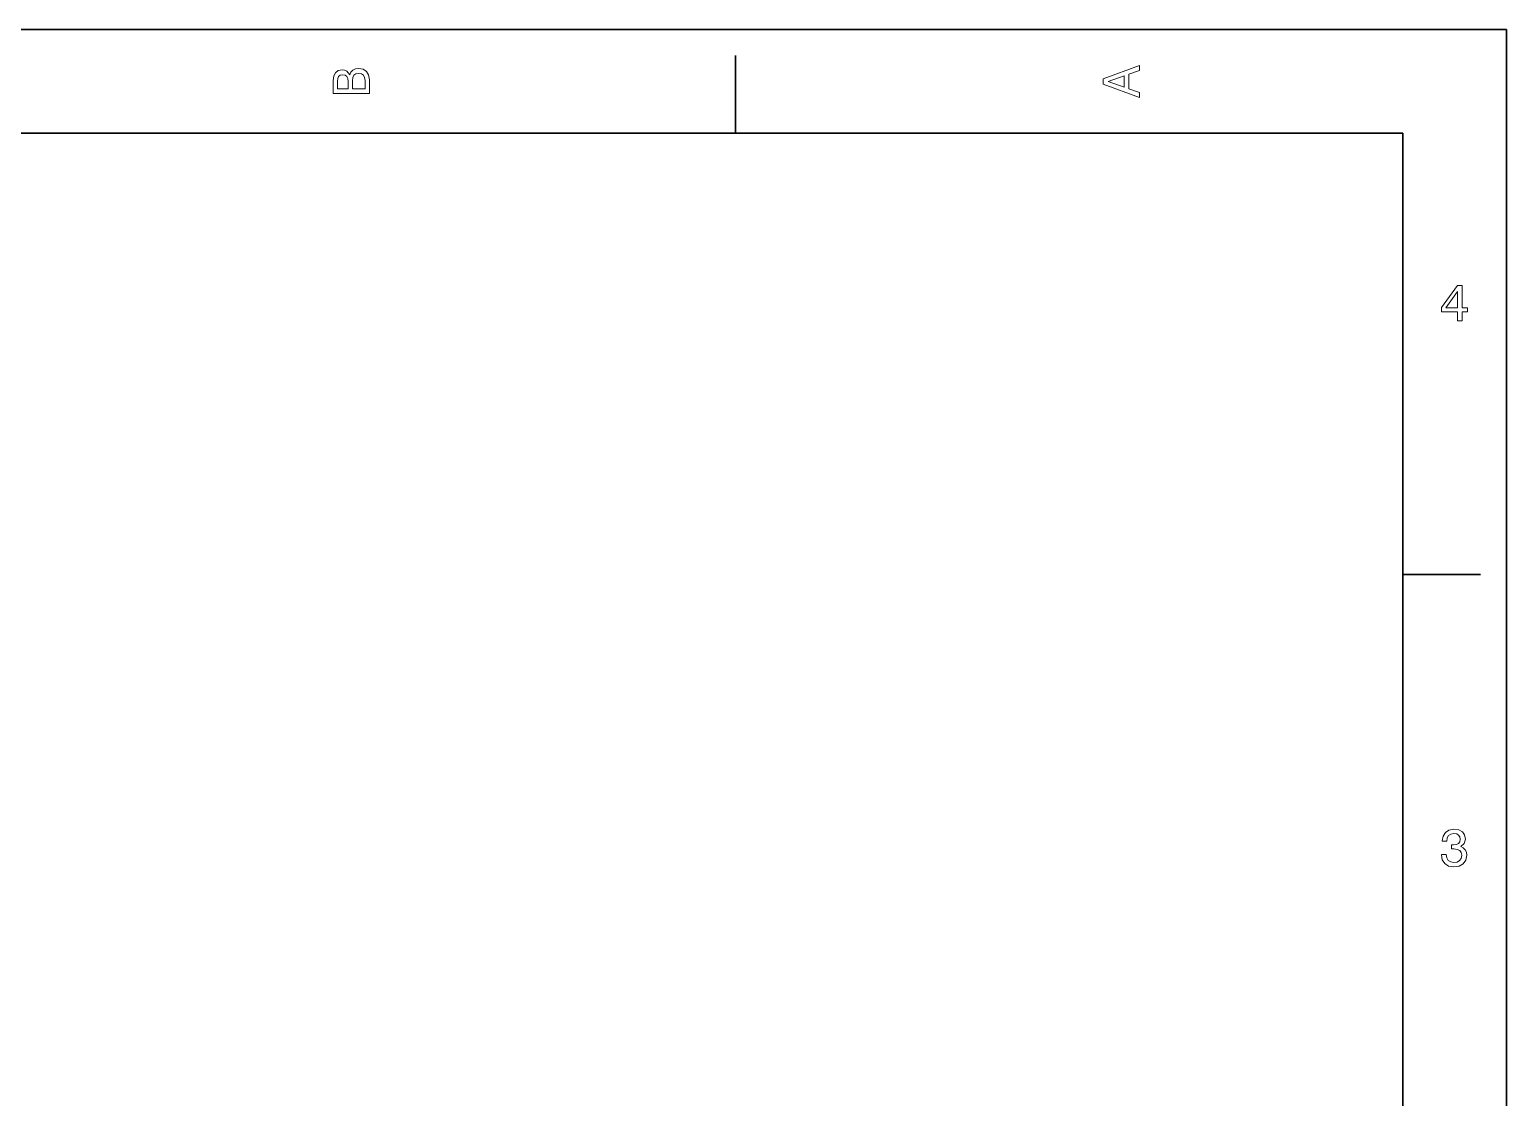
# Model space of a CAD drawing. Extents: x 0 to 297, y 0 to 210.
# Drawn here: x 154.7 to 297, y 107.1 to 210 of the extents above; entities that cross this region are included whole.
import ezdxf

# ---------------------------------------------------------------- set-up
doc = ezdxf.new("R2010")
doc.units = 0

msp = doc.modelspace()

# ---------------------------------------------------------------- linework, layer by layer
at = {"color": 7, "lineweight": 35}
for p, q in [((0.00002, 209.999969), (296.999512, 209.999969)), ((296.999512, 0.000561), (296.999512, 209.999969)), ((287, 200), (10, 200)), ((287, 10), (287, 200))]:
    msp.add_line(p, q, dxfattribs=at)
at = {"color": 7, "lineweight": 35, "ltscale": 0.1875}
for p, q in [((222.699997, 200), (222.699997, 207.5)), ((287, 157.5), (294.5, 157.5))]:
    msp.add_line(p, q, dxfattribs=at)
at = {"color": 7, "lineweight": 13}
for points in [[(261.633209, 203.466858), (261.633209, 203.930847), (260.604401, 204.298996), (260.604401, 205.695969), (261.633209, 206.064133), (261.633209, 206.538193), (258.128174, 205.257217), (258.128174, 204.742798)], [(185.542007, 205.630417), (185.249496, 205.983429), (185.052811, 206.074219), (184.81073, 206.104477), (184.432495, 206.03891), (184.160156, 205.842224), (183.993729, 205.524506), (183.933212, 205.080704), (183.933212, 203.835022), (187.433212, 203.835022), (187.433212, 205.151306), (187.36261, 205.620331), (187.155838, 205.968307), (186.828018, 206.185165), (186.384216, 206.260818), (186.08667, 206.215424), (185.839554, 206.094391), (185.65799, 205.897705)], [(185.385666, 204.984879), (185.385666, 204.298996), (184.351807, 204.298996), (184.351807, 205.025223), (184.382065, 205.297562), (184.472839, 205.489197), (184.629181, 205.605194), (184.86116, 205.645538), (185.093155, 205.600143), (185.254532, 205.479111), (185.355408, 205.272339)], [(187.014618, 205.095825), (187.014618, 204.298996), (185.809296, 204.298996), (185.809296, 205.050446), (185.844589, 205.368164), (185.9505, 205.595108), (186.132065, 205.731277), (186.394302, 205.776657), (186.671692, 205.731277), (186.863327, 205.605194), (186.979324, 205.393372)], [(260.17572, 204.460388), (258.632477, 205), (260.17572, 205.539627)], [(292.277374, 181.916794), (292.731262, 181.916794), (292.731262, 182.784225), (293.23056, 182.784225), (293.23056, 183.187683), (292.731262, 183.187683), (292.731262, 185.341141), (292.272339, 185.341141), (290.739197, 183.228027), (290.739197, 182.784225), (292.277374, 182.784225)], [(291.162842, 183.187683), (292.277374, 184.756134), (292.277374, 183.187683)], [(290.729126, 130.51622), (290.729126, 130.480911), (290.809814, 129.996765), (291.046844, 129.633652), (291.420044, 129.401657), (291.914276, 129.315933), (292.438782, 129.401657), (292.832153, 129.623566), (293.08429, 129.976593), (293.175079, 130.430481), (293.134735, 130.728027), (293.023773, 130.970108), (292.842224, 131.156708), (292.600159, 131.292877), (292.927948, 131.565216), (293.043945, 131.998932), (292.968292, 132.392303), (292.751434, 132.68985), (292.398407, 132.87645), (291.914276, 132.942017), (291.460388, 132.861313), (291.112396, 132.63942), (290.885468, 132.286392), (290.809814, 131.817368), (290.809814, 131.782074), (291.258636, 131.782074), (291.299011, 132.104828), (291.430115, 132.336823), (291.641937, 132.478027), (291.939484, 132.528473), (292.201721, 132.488113), (292.393372, 132.382217), (292.509369, 132.210739), (292.554749, 131.97876), (292.509369, 131.731628), (292.388336, 131.565216), (292.176514, 131.46434), (291.889069, 131.434082), (291.692383, 131.439133), (291.692383, 131.04071), (291.939484, 131.050797), (292.257202, 131.005417), (292.494232, 130.884369), (292.635468, 130.687683), (292.685883, 130.430481), (292.630402, 130.13797), (292.484161, 129.921112), (292.252167, 129.784943), (291.944519, 129.739563), (291.626801, 129.789993), (291.394806, 129.941284), (291.248566, 130.183365), (291.193085, 130.51622)]]:
    msp.add_lwpolyline(points, close=True, dxfattribs=at)

doc.saveas('drawing.dxf')
